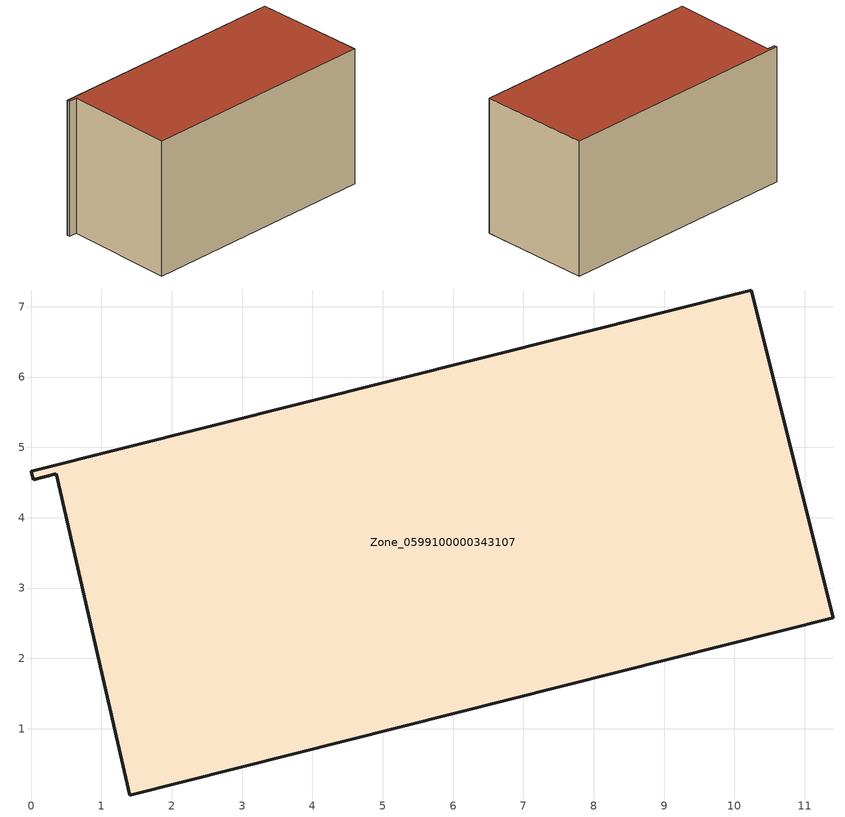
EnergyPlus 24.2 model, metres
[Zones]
Zone_0599100000343107
 floor ground (C_G): 0.36,4.62 0.03,4.54 0,4.66 10.24,7.24 11.41,2.58 1.4,0.06 z0
 wall outside (C_F): 11.41,2.58 10.24,7.24 0,4.66 0.03,4.54 0.36,4.62 1.4,0.06 11.41,2.58 z0:5.81
 roof outside (C_R): 1.4,0.06 11.41,2.58 10.24,7.24 0,4.66 0.03,4.54 0.36,4.62 z5.81
[BUILDING]
Pand.0599100000343107: North Axis=0; Terrain=City; Loads Convergence Tolerance Value=0.04; Temperature Convergence Tolerance Value=0.4; Solar Distribution=FullExterior; Maximum Number of Warmup Days=25; Minimum Number of Warmup Days=1
[Site:Location]
Rotterdam.The.Hague.AP_ZH_NLD Design_Conditions: Latitude=51.96; Longitude=4.45; Time Zone=1; Elevation=-4.5
[SITE:GROUNDTEMPERATURE:BUILDINGSURFACE]
18, 18, 18, 18, 18, 18, 18, 18, 18, 18, 18, 18
[MATERIAL] Thermal Absorptance=0.9; Solar Absorptance=0.7; Visible Absorptance=0.7
Name | Roughness | Thickness | Conductivity | Density | Specific Heat
G.TI.1992-2005 | MediumSmooth | 0.15 | 0.06 | 540 | 1210
F.TI.1992-2005 | Rough | 0.3 | 0.12 | 1920 | 840
R.TI.1992-2005 | MediumRough | 0.2 | 0.08 | 1500 | 1000
[CONSTRUCTION]
C_G: G.TI.1992-2005
C_F: F.TI.1992-2005
C_R: R.TI.1992-2005
[ZONE]
Zone_0599100000343107: Type=1; Multiplier=1; Ceiling Height=Autocalculate; Volume=Autocalculate; Floor Area=autocalculate; Part of Total Floor Area=Yes
[ZONEINFILTRATION:DESIGNFLOWRATE]
Infil_Zone_0599100000343107: Zone or ZoneList or Space or SpaceList=Zone_0599100000343107; Schedule=AlwaysOn; Design Flow Rate Calculation Method=Flow/Area; Flow Rate per Floor Area=0.0015; Constant Term Coefficient=1; Temperature Term Coefficient=0; Velocity Term Coefficient=0; Velocity Squared Term Coefficient=0
[HVACTEMPLATE:ZONE:IDEALLOADSAIRSYSTEM]
Zone_0599100000343107: Maximum Heating Supply Air Temperature=50; Minimum Cooling Supply Air Temperature=13; Maximum Heating Supply Air Humidity Ratio=0.0156; Minimum Cooling Supply Air Humidity Ratio=0.0077; Heating Limit=NoLimit; Cooling Limit=NoLimit; Dehumidification Control Type=ConstantSensibleHeatRatio; Cooling Sensible Heat Ratio=0.7; Dehumidification Setpoint=60; Humidification Control Type=None; Humidification Setpoint=30; Outdoor Air Method=None; Outdoor Air Flow Rate per Person=0.00944; Outdoor Air Flow Rate per Zone Floor Area=0; Outdoor Air Flow Rate per Zone=0; Demand Controlled Ventilation Type=None; Outdoor Air Economizer Type=NoEconomizer; Heat Recovery Type=None; Sensible Heat Recovery Effectiveness=0.7; Latent Heat Recovery Effectiveness=0.65
[ZONECONTROL:THERMOSTAT]
ThermostatControl_Zone_0599100000343107: Zone or ZoneList=Zone_0599100000343107; Control Type Schedule=DualSetpointControlType; Control 1=Thermostat_Zone_0599100000343107; Temperature Difference Between Cutout And Setpoint=0
[THERMOSTATSETPOINT:DUALSETPOINT]
Thermostat_Zone_0599100000343107: Heating Setpoint Temperature Schedule=HeatingSetpoint_Zone_0599100000343107; Cooling Setpoint Temperature Schedule=CoolingSetpoint_Zone_0599100000343107
[SCHEDULE:COMPACT]
HeatingSetpoint_Zone_0599100000343107: Through: 12/31, For: AllDays, Until: 24:00, 21
CoolingSetpoint_Zone_0599100000343107: Through: 12/31, For: AllDays, Until: 24:00, 24
DualSetpointControlType: Through: 12/31, For: AllDays, Until: 24:00, 4
AlwaysOn: Through: 12/31, For: AllDays, Until: 24:00, 1
